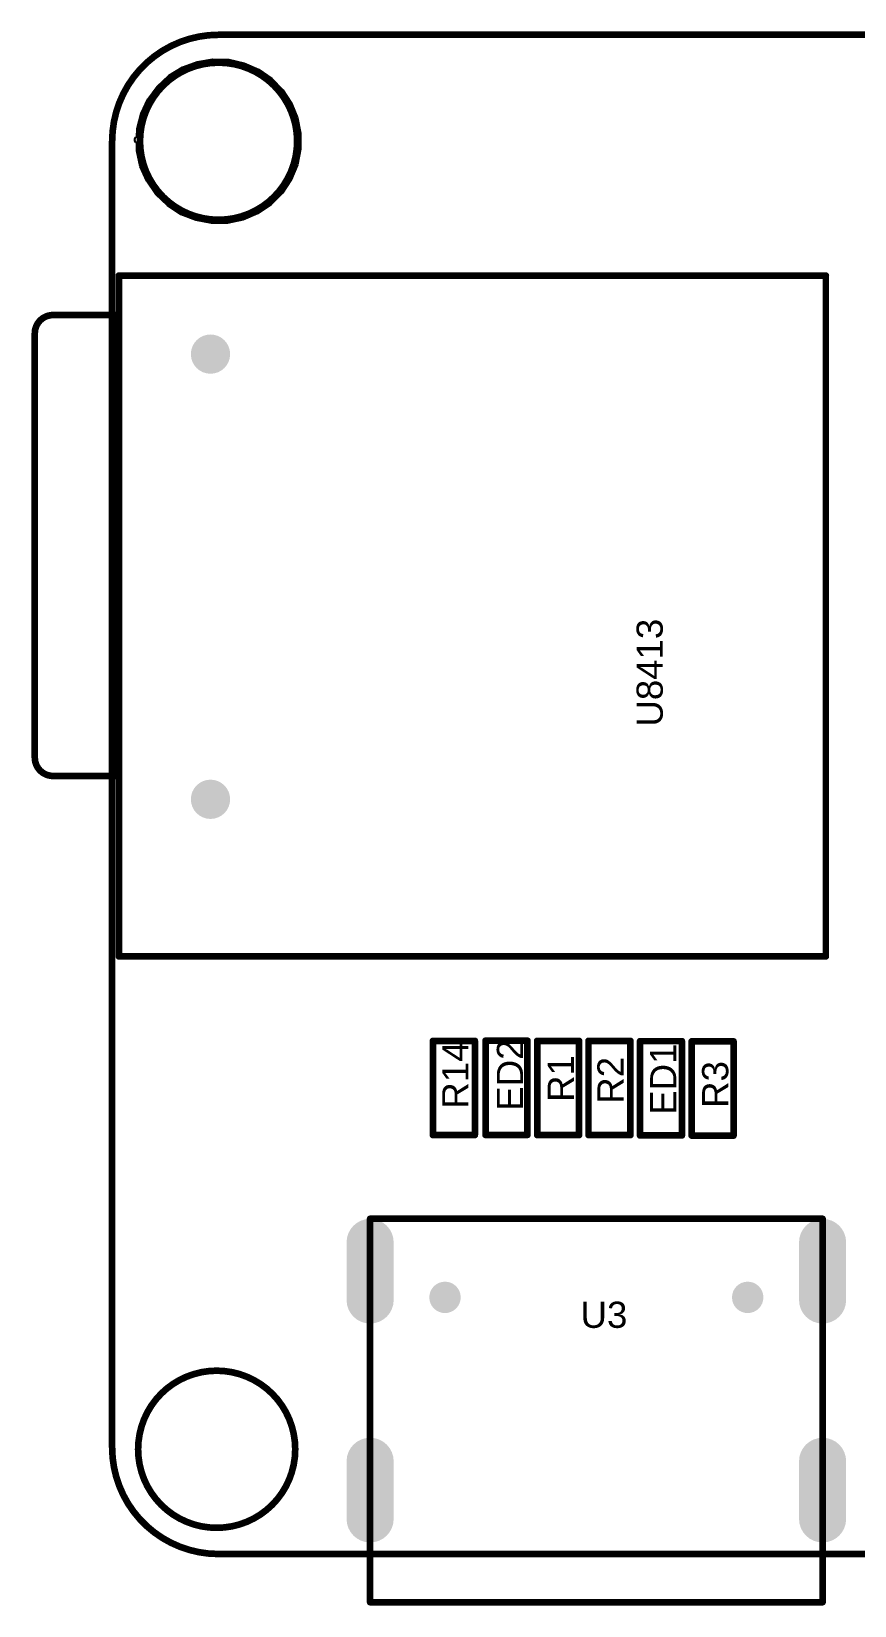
# Model space of a CAD drawing. Header units: millimetres. Extents: x 4.7 to 81.1, y 6.5 to 37.1.
# Drawn here: x 4.71 to 20.43, y 7.02 to 37.07 of the extents above; entities that cross this region are included whole.
import ezdxf

# ---------------------------------------------------------------- set-up
doc = ezdxf.new("R2010")
doc.units = ezdxf.units.MM
for name, color, linetype in [('KeepOutLayer', 6, 'Continuous'), ('MultiLayer', 9, 'Continuous'), ('PadHoleLayer', 156, 'Continuous'), ('TopOverlay', 2, 'Continuous')]:
    doc.layers.add(name, color=color, linetype=linetype)
doc.styles.add('Arial', font='arial.ttf', dxfattribs={"height": 0.2})

# ---------------------------------------------------------------- blocks, each defined once
blk = doc.blocks.new('NANO_SIM_1')
at = {"layer": 'MultiLayer'}
h = blk.add_hatch(color=9, dxfattribs=at)
edge = h.paths.add_edge_path()
edge.add_arc((-7.47, -12.85), 0.375, 0, 360)
h = blk.add_hatch(color=9, dxfattribs=at)
edge = h.paths.add_edge_path()
edge.add_arc((1.03, -12.85), 0.375, 0, 360)
at = {"layer": 'PadHoleLayer'}
h = blk.add_hatch(color=156, dxfattribs=at)
edge = h.paths.add_edge_path()
edge.add_arc((-7.47, -12.85), 0.375, 0, 360)
h = blk.add_hatch(color=156, dxfattribs=at)
edge = h.paths.add_edge_path()
edge.add_arc((1.03, -12.85), 0.375, 0, 360)
at = {"layer": 'TopOverlay', "const_width": 0.127}
for points in [[(-8.97, -14.6), (-8.97, -1.1)], [(4.03, -1.1), (-8.97, -1.1)], [(4.03, -14.6), (4.03, -1.1)], [(4.03, -14.6), (-8.97, -14.6)], [(0.584, -14.605), (-8.216, -14.605)], [(-8.216, -15.855), (-8.216, -14.605)], [(0.584, -15.855), (0.584, -14.605)], [(0.234, -16.205), (-7.866, -16.205)]]:
    blk.add_lwpolyline(points, dxfattribs=at)
at = {"layer": 'TopOverlay', "const_width": 0.0635}
for points in [[(-9.002, -1.1, 1), (-8.938, -1.1, 1)], [(-9.002, -1.1, 1), (-8.938, -1.1, 1)], [(3.998, -1.1, 1), (4.062, -1.1, 1)], [(3.998, -1.1, 1), (4.062, -1.1, 1)], [(-9.002, -14.6, 1), (-8.938, -14.6, 1)], [(-9.002, -14.6, 1), (-8.938, -14.6, 1)], [(-8.248, -14.605, 1), (-8.184, -14.605, 1)], [(-8.248, -14.605, 1), (-8.184, -14.605, 1)], [(0.552, -14.605, 1), (0.616, -14.605, 1)], [(0.552, -14.605, 1), (0.616, -14.605, 1)], [(3.998, -14.6, 1), (4.062, -14.6, 1)], [(3.998, -14.6, 1), (4.062, -14.6, 1)], [(-8.248, -15.855, 1), (-8.184, -15.855, 1)], [(-8.248, -15.855, 1), (-8.184, -15.855, 1)], [(0.552, -15.855, 1), (0.616, -15.855, 1)], [(0.552, -15.855, 1), (0.616, -15.855, 1)], [(-7.898, -16.205, 1), (-7.834, -16.205, 1)], [(-7.898, -16.205, 1), (-7.834, -16.205, 1)], [(0.202, -16.205, 1), (0.266, -16.205, 1)], [(0.202, -16.205, 1), (0.266, -16.205, 1)]]:
    blk.add_lwpolyline(points, format="xyb", close=True, dxfattribs=at)
at = {"layer": 'TopOverlay', "const_width": 0.127}
for points in [[(-7.866, -16.205, -0.414214), (-8.216, -15.855)], [(0.584, -15.855, -0.414214), (0.234, -16.205)]]:
    blk.add_lwpolyline(points, format="xyb", dxfattribs=at)
blk = doc.blocks.new('TYPE_C3_0_6')
at = {"layer": 'MultiLayer'}
h = blk.add_hatch(color=9, dxfattribs=at)
edge = h.paths.add_edge_path()
edge.add_arc((-4.32, -1.55), 0.45, 180, 360)
edge.add_line((-3.87, -1.55), (-3.87, -0.45))
edge.add_arc((-4.32, -0.45), 0.45, 0, 180)
edge.add_line((-4.77, -0.45), (-4.77, -1.55))
h = blk.add_hatch(color=9, dxfattribs=at)
edge = h.paths.add_edge_path()
edge.add_arc((4.32, -1.55), 0.45, 180, 360)
edge.add_line((4.77, -1.55), (4.77, -0.45))
edge.add_arc((4.32, -0.45), 0.45, 0, 180)
edge.add_line((3.87, -0.45), (3.87, -1.55))
h = blk.add_hatch(color=9, dxfattribs=at)
edge = h.paths.add_edge_path()
edge.add_arc((-2.89, -1.5), 0.3, 0, 360)
h = blk.add_hatch(color=9, dxfattribs=at)
edge = h.paths.add_edge_path()
edge.add_arc((2.89, -1.5), 0.3, 0, 360)
h = blk.add_hatch(color=9, dxfattribs=at)
edge = h.paths.add_edge_path()
edge.add_arc((-4.32, -5.73), 0.45, 180, 360)
edge.add_line((-3.87, -5.73), (-3.87, -4.63))
edge.add_arc((-4.32, -4.63), 0.45, 0, 180)
edge.add_line((-4.77, -4.63), (-4.77, -5.73))
h = blk.add_hatch(color=9, dxfattribs=at)
edge = h.paths.add_edge_path()
edge.add_arc((4.32, -5.73), 0.45, 180, 360)
edge.add_line((4.77, -5.73), (4.77, -4.63))
edge.add_arc((4.32, -4.63), 0.45, 0, 180)
edge.add_line((3.87, -4.63), (3.87, -5.73))
at = {"layer": 'PadHoleLayer'}
h = blk.add_hatch(color=156, dxfattribs=at)
edge = h.paths.add_edge_path()
edge.add_arc((-4.32, -1.4), 0.25, 180, 360)
edge.add_line((-4.07, -1.4), (-4.07, -0.6))
edge.add_arc((-4.32, -0.6), 0.25, 0, 180)
edge.add_line((-4.57, -0.6), (-4.57, -1.4))
h = blk.add_hatch(color=156, dxfattribs=at)
edge = h.paths.add_edge_path()
edge.add_arc((4.32, -1.4), 0.25, 180, 360)
edge.add_line((4.57, -1.4), (4.57, -0.6))
edge.add_arc((4.32, -0.6), 0.25, 0, 180)
edge.add_line((4.07, -0.6), (4.07, -1.4))
h = blk.add_hatch(color=156, dxfattribs=at)
edge = h.paths.add_edge_path()
edge.add_arc((-2.89, -1.5), 0.3, 0, 360)
h = blk.add_hatch(color=156, dxfattribs=at)
edge = h.paths.add_edge_path()
edge.add_arc((2.89, -1.5), 0.3, 0, 360)
h = blk.add_hatch(color=156, dxfattribs=at)
edge = h.paths.add_edge_path()
edge.add_arc((-4.32, -5.63), 0.2, 180, 360)
edge.add_line((-4.12, -5.63), (-4.12, -4.73))
edge.add_arc((-4.32, -4.73), 0.2, 0, 180)
edge.add_line((-4.52, -4.73), (-4.52, -5.63))
h = blk.add_hatch(color=156, dxfattribs=at)
edge = h.paths.add_edge_path()
edge.add_arc((4.32, -5.63), 0.2, 180, 360)
edge.add_line((4.52, -5.63), (4.52, -4.73))
edge.add_arc((4.32, -4.73), 0.2, 0, 180)
edge.add_line((4.12, -4.73), (4.12, -5.63))
at = {"layer": 'TopOverlay', "const_width": 0.127}
for points in [[(-4.32, 0), (4.32, 0)], [(-4.32, -7.32), (-4.32, 0)], [(4.32, -7.32), (4.32, 0)], [(-4.32, -7.32), (4.32, -7.32)]]:
    blk.add_lwpolyline(points, dxfattribs=at)
at = {"layer": 'TopOverlay', "const_width": 0.0635}
for points in [[(-4.352, 0, 1), (-4.288, 0, 1)], [(-4.352, 0, 1), (-4.288, 0, 1)], [(4.288, 0, 1), (4.352, 0, 1)], [(4.288, 0, 1), (4.352, 0, 1)], [(-4.352, -7.32, 1), (-4.288, -7.32, 1)], [(-4.352, -7.32, 1), (-4.288, -7.32, 1)], [(4.288, -7.32, 1), (4.352, -7.32, 1)], [(4.288, -7.32, 1), (4.352, -7.32, 1)]]:
    blk.add_lwpolyline(points, format="xyb", close=True, dxfattribs=at)
blk = doc.blocks.new('R0402_34')
at = {"layer": 'TopOverlay', "const_width": 0.127}
for points in [[(-0.898, -0.392), (-0.898, 0.408)], [(0.902, 0.408), (-0.898, 0.408)], [(0.902, -0.392), (0.902, 0.408)], [(0.902, -0.392), (-0.898, -0.392)]]:
    blk.add_lwpolyline(points, dxfattribs=at)
at = {"layer": 'TopOverlay', "const_width": 0.0635}
for points in [[(-0.93, 0.408, 1), (-0.867, 0.408, 1)], [(-0.93, 0.408, 1), (-0.867, 0.408, 1)], [(0.87, 0.408, 1), (0.933, 0.408, 1)], [(0.87, 0.408, 1), (0.933, 0.408, 1)], [(-0.93, -0.392, 1), (-0.867, -0.392, 1)], [(-0.93, -0.392, 1), (-0.867, -0.392, 1)], [(0.87, -0.392, 1), (0.933, -0.392, 1)], [(0.87, -0.392, 1), (0.933, -0.392, 1)]]:
    blk.add_lwpolyline(points, format="xyb", close=True, dxfattribs=at)
blk = doc.blocks.new('R0402_41')
at = {"layer": 'TopOverlay', "const_width": 0.127}
for points in [[(-0.898, -0.392), (-0.898, 0.408)], [(0.902, 0.408), (-0.898, 0.408)], [(0.902, -0.392), (0.902, 0.408)], [(0.902, -0.392), (-0.898, -0.392)]]:
    blk.add_lwpolyline(points, dxfattribs=at)
at = {"layer": 'TopOverlay', "const_width": 0.0635}
for points in [[(-0.93, 0.408, 1), (-0.867, 0.408, 1)], [(-0.93, 0.408, 1), (-0.867, 0.408, 1)], [(0.87, 0.408, 1), (0.933, 0.408, 1)], [(0.87, 0.408, 1), (0.933, 0.408, 1)], [(-0.93, -0.392, 1), (-0.867, -0.392, 1)], [(-0.93, -0.392, 1), (-0.867, -0.392, 1)], [(0.87, -0.392, 1), (0.933, -0.392, 1)], [(0.87, -0.392, 1), (0.933, -0.392, 1)]]:
    blk.add_lwpolyline(points, format="xyb", close=True, dxfattribs=at)
blk = doc.blocks.new('R0402_47')
at = {"layer": 'TopOverlay', "const_width": 0.127}
for points in [[(-0.898, -0.392), (-0.898, 0.408)], [(0.902, 0.408), (-0.898, 0.408)], [(0.902, -0.392), (0.902, 0.408)], [(0.902, -0.392), (-0.898, -0.392)]]:
    blk.add_lwpolyline(points, dxfattribs=at)
at = {"layer": 'TopOverlay', "const_width": 0.0635}
for points in [[(-0.93, 0.408, 1), (-0.867, 0.408, 1)], [(-0.93, 0.408, 1), (-0.867, 0.408, 1)], [(0.87, 0.408, 1), (0.933, 0.408, 1)], [(0.87, 0.408, 1), (0.933, 0.408, 1)], [(-0.93, -0.392, 1), (-0.867, -0.392, 1)], [(-0.93, -0.392, 1), (-0.867, -0.392, 1)], [(0.87, -0.392, 1), (0.933, -0.392, 1)], [(0.87, -0.392, 1), (0.933, -0.392, 1)]]:
    blk.add_lwpolyline(points, format="xyb", close=True, dxfattribs=at)
blk = doc.blocks.new('R0402_52')
at = {"layer": 'TopOverlay', "const_width": 0.127}
for points in [[(-0.898, -0.392), (-0.898, 0.408)], [(0.902, 0.408), (-0.898, 0.408)], [(0.902, -0.392), (0.902, 0.408)], [(0.902, -0.392), (-0.898, -0.392)]]:
    blk.add_lwpolyline(points, dxfattribs=at)
at = {"layer": 'TopOverlay', "const_width": 0.0635}
for points in [[(-0.93, 0.408, 1), (-0.867, 0.408, 1)], [(-0.93, 0.408, 1), (-0.867, 0.408, 1)], [(0.87, 0.408, 1), (0.933, 0.408, 1)], [(0.87, 0.408, 1), (0.933, 0.408, 1)], [(-0.93, -0.392, 1), (-0.867, -0.392, 1)], [(-0.93, -0.392, 1), (-0.867, -0.392, 1)], [(0.87, -0.392, 1), (0.933, -0.392, 1)], [(0.87, -0.392, 1), (0.933, -0.392, 1)]]:
    blk.add_lwpolyline(points, format="xyb", close=True, dxfattribs=at)
blk = doc.blocks.new('R0402_68')
at = {"layer": 'TopOverlay', "const_width": 0.127}
for points in [[(-0.898, 0.408), (-0.898, -0.392)], [(-0.898, 0.408), (0.902, 0.408)], [(0.902, 0.408), (0.902, -0.392)], [(-0.898, -0.392), (0.902, -0.392)]]:
    blk.add_lwpolyline(points, dxfattribs=at)
at = {"layer": 'TopOverlay', "const_width": 0.0635}
for points in [[(-0.93, 0.408, 1), (-0.867, 0.408, 1)], [(-0.93, 0.408, 1), (-0.867, 0.408, 1)], [(0.87, 0.408, 1), (0.933, 0.408, 1)], [(0.87, 0.408, 1), (0.933, 0.408, 1)], [(-0.93, -0.392, 1), (-0.867, -0.392, 1)], [(-0.93, -0.392, 1), (-0.867, -0.392, 1)], [(0.87, -0.392, 1), (0.933, -0.392, 1)], [(0.87, -0.392, 1), (0.933, -0.392, 1)]]:
    blk.add_lwpolyline(points, format="xyb", close=True, dxfattribs=at)
blk = doc.blocks.new('R0402_69')
at = {"layer": 'TopOverlay', "const_width": 0.127}
for points in [[(-0.898, 0.408), (-0.898, -0.392)], [(-0.898, 0.408), (0.902, 0.408)], [(0.902, 0.408), (0.902, -0.392)], [(-0.898, -0.392), (0.902, -0.392)]]:
    blk.add_lwpolyline(points, dxfattribs=at)
at = {"layer": 'TopOverlay', "const_width": 0.0635}
for points in [[(-0.93, 0.408, 1), (-0.867, 0.408, 1)], [(-0.93, 0.408, 1), (-0.867, 0.408, 1)], [(0.87, 0.408, 1), (0.933, 0.408, 1)], [(0.87, 0.408, 1), (0.933, 0.408, 1)], [(-0.93, -0.392, 1), (-0.867, -0.392, 1)], [(-0.93, -0.392, 1), (-0.867, -0.392, 1)], [(0.87, -0.392, 1), (0.933, -0.392, 1)], [(0.87, -0.392, 1), (0.933, -0.392, 1)]]:
    blk.add_lwpolyline(points, format="xyb", close=True, dxfattribs=at)

msp = doc.modelspace()

# ---------------------------------------------------------------- linework, layer by layer
at = {"layer": 'KeepOutLayer', "const_width": 0.127}
for points in [[(6.254, 34.975, -0.414214), (8.286, 37.007)], [(6.786, 34.975, -1), (9.786, 34.975)], [(9.786, 34.975, -1), (6.786, 34.975)], [(6.75, 10, -1), (9.75, 10)], [(8.286, 8, -0.414214), (6.254, 10.032)], [(9.75, 10, -1), (6.75, 10)]]:
    msp.add_lwpolyline(points, format="xyb", dxfattribs=at)
for points in [[(8.286, 37.007), (79, 37.007)], [(6.254, 10.032), (6.254, 34.975)], [(8.286, 8), (79, 8)]]:
    msp.add_lwpolyline(points, dxfattribs=at)
at = {"layer": 'KeepOutLayer', "const_width": 0.0635}
for points in [[(8.255, 37.007, 1), (8.318, 37.007, 1)], [(8.255, 37.007, 1), (8.318, 37.007, 1)], [(6.223, 34.975, 1), (6.286, 34.975, 1)], [(6.223, 34.975, 1), (6.286, 34.975, 1)], [(6.755, 34.975, 1), (6.818, 34.975, 1)], [(6.755, 34.975, 1), (6.818, 34.975, 1)], [(9.755, 34.975, 1), (9.818, 34.975, 1)], [(9.755, 34.975, 1), (9.818, 34.975, 1)], [(6.223, 10.032, 1), (6.286, 10.032, 1)], [(6.223, 10.032, 1), (6.286, 10.032, 1)], [(6.718, 10, 1), (6.782, 10, 1)], [(6.718, 10, 1), (6.782, 10, 1)], [(9.718, 10, 1), (9.782, 10, 1)], [(9.718, 10, 1), (9.782, 10, 1)], [(8.255, 8, 1), (8.318, 8, 1)], [(8.255, 8, 1), (8.318, 8, 1)]]:
    msp.add_lwpolyline(points, format="xyb", close=True, dxfattribs=at)
at = {"layer": 'MultiLayer'}
for p, q in [((7.337, 36.227), (7.595, 36.386)), ((7.595, 36.386), (7.878, 36.492)), ((7.878, 36.492), (8.177, 36.542)), ((8.177, 36.542), (8.48, 36.534)), ((8.48, 36.534), (8.775, 36.468)), ((8.775, 36.468), (9.052, 36.347)), ((7.115, 36.022), (7.337, 36.227)), ((9.052, 36.347), (9.301, 36.174)), ((9.301, 36.174), (9.513, 35.957)), ((6.807, 35.503), (6.936, 35.777)), ((6.936, 35.777), (7.115, 36.022)), ((9.513, 35.957), (9.678, 35.704)), ((6.733, 35.21), (6.807, 35.503)), ((9.678, 35.704), (9.792, 35.423)), ((6.725, 35.059), (6.733, 35.21)), ((9.792, 35.423), (9.85, 35.126)), ((6.686, 35.02), (6.707, 35.051)), ((6.686, 34.982), (6.686, 35.02)), ((6.706, 34.95), (6.686, 34.982)), ((6.723, 34.942), (6.706, 34.95)), ((6.707, 35.051), (6.725, 35.059)), ((6.723, 34.942), (6.723, 34.942)), ((6.726, 34.789), (6.723, 34.942)), ((9.85, 35.126), (9.85, 34.975)), ((9.85, 34.975), (9.85, 34.822)), ((6.792, 34.49), (6.726, 34.789)), ((9.85, 34.822), (9.791, 34.522)), ((6.914, 34.21), (6.792, 34.49)), ((9.791, 34.522), (9.675, 34.239)), ((7.088, 33.958), (6.914, 34.21)), ((9.506, 33.984), (9.29, 33.766)), ((9.675, 34.239), (9.506, 33.984)), ((7.308, 33.745), (7.088, 33.958)), ((7.565, 33.579), (7.308, 33.745)), ((9.29, 33.766), (9.037, 33.594)), ((7.849, 33.466), (7.565, 33.579)), ((8.15, 33.409), (7.849, 33.466)), ((8.456, 33.413), (8.15, 33.409)), ((8.755, 33.475), (8.456, 33.413)), ((9.037, 33.594), (8.755, 33.475)), ((7.539, 11.329), (7.812, 11.442)), ((7.812, 11.442), (8.102, 11.5)), ((8.102, 11.5), (8.398, 11.5)), ((8.398, 11.5), (8.688, 11.442)), ((8.688, 11.442), (8.961, 11.329)), ((7.085, 10.956), (7.294, 11.165)), ((7.294, 11.165), (7.539, 11.329)), ((8.961, 11.329), (9.206, 11.165)), ((9.206, 11.165), (9.415, 10.956)), ((6.921, 10.711), (7.085, 10.956)), ((9.415, 10.956), (9.579, 10.711)), ((6.808, 10.438), (6.921, 10.711)), ((9.579, 10.711), (9.692, 10.438)), ((6.75, 10.148), (6.808, 10.438)), ((9.692, 10.438), (9.75, 10.148)), ((6.75, 10), (6.75, 10.148)), ((6.75, 10), (6.75, 10)), ((6.75, 9.852), (6.75, 10)), ((9.75, 10.148), (9.75, 10)), ((9.75, 10), (9.75, 9.852)), ((6.808, 9.562), (6.75, 9.852)), ((9.75, 9.852), (9.692, 9.562)), ((6.921, 9.289), (6.808, 9.562)), ((9.692, 9.562), (9.579, 9.289)), ((7.085, 9.044), (6.921, 9.289)), ((7.294, 8.835), (7.085, 9.044)), ((9.415, 9.044), (9.206, 8.835)), ((9.579, 9.289), (9.415, 9.044)), ((7.539, 8.671), (7.294, 8.835)), ((9.206, 8.835), (8.961, 8.671)), ((7.812, 8.558), (7.539, 8.671)), ((8.102, 8.5), (7.812, 8.558)), ((8.398, 8.5), (8.102, 8.5)), ((8.688, 8.558), (8.398, 8.5)), ((8.961, 8.671), (8.688, 8.558))]:
    msp.add_line(p, q, dxfattribs=at)

# ---------------------------------------------------------------- block references
for name, p, rotation in [('NANO_SIM_1', (20.982, 23.44), 270), ('R0402_47', (12.772, 16.9), 270), ('R0402_68', (13.792, 16.9), 90), ('R0402_52', (14.762, 16.9), 270), ('R0402_41', (15.742, 16.9), 270), ('R0402_69', (16.742, 16.89), 90), ('R0402_34', (17.712, 16.89), 270)]:
    msp.add_blockref(name, p, dxfattribs=dict(rotation=rotation))
msp.add_blockref('TYPE_C3_0_6', (15.5, 14.4))

# ---------------------------------------------------------------- texts
at = {"layer": 'TopOverlay', "style": 'Arial'}
for s, p in [('U8413', (16.768, 23.799)), ('R14', (13.056, 16.504)), ('ED2', (14.1, 16.465)), ('R1', (15.071, 16.633)), ('R2', (16.02, 16.598)), ('ED1', (17.026, 16.387)), ('R3', (18.019, 16.519))]:
    msp.add_text(s, height=0.5, rotation=90, dxfattribs=at).set_placement(p)
msp.add_text('U3', height=0.5, dxfattribs=at).set_placement((15.199, 12.318))

doc.saveas('drawing.dxf')
